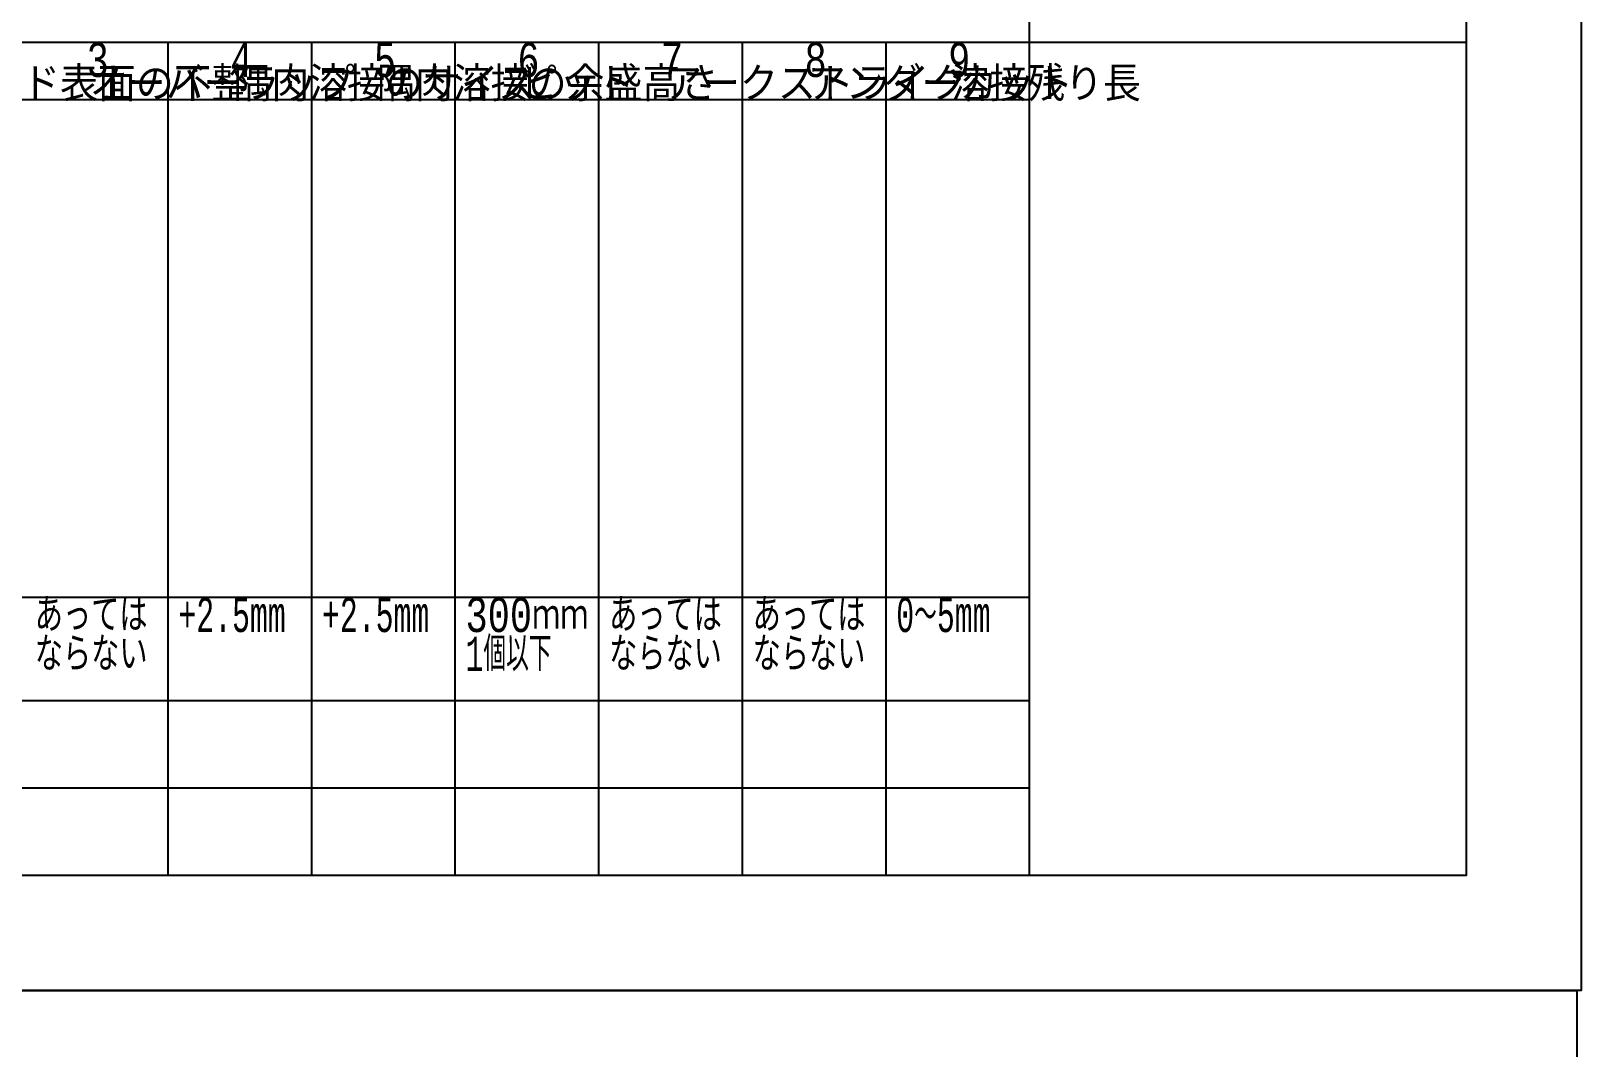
# Model space of a CAD drawing. Header units: millimetres. Extents: x -4568 to 36914, y -114 to 17788.
# Drawn here: x 13476 to 14556, y 7088 to 7796 of the extents above; entities that cross this region are included whole.
import ezdxf
from ezdxf.enums import TextEntityAlignment as Align

# ---------------------------------------------------------------- set-up
doc = ezdxf.new("R2010")
doc.units = ezdxf.units.MM
doc.header["$LTSCALE"] = 5
doc.layers.get('0').update_dxf_attribs({"color": 255})
doc.layers.add('寸法', color=4, linetype='Continuous')
doc.layers.add('文字', color=7, linetype='Continuous')
doc.styles.add('DLSTANDARD1', font='monotxt.shx', dxfattribs={"width": 0.6, "bigfont": 'extfont'})
doc.styles.add('TATEGAKI', font='txt', dxfattribs={"bigfont": 'bigfont.shx'})

msp = doc.modelspace()

# ---------------------------------------------------------------- linework, layer by layer
at = {"linetype": 'Continuous', "lineweight": -3}
for p, q in [((11272, 7788), (14476, 7788)), ((11272, 7748), (14172, 7748)), ((11272, 7401.709), (14172, 7401.709)), ((11272, 7329.936), (14172, 7329.936)), ((11272, 7268.968), (14172, 7268.968))]:
    msp.add_line(p, q, dxfattribs=at)
for points in [[(11192, 9504), (14556, 9504), (14556, 7128), (11192, 7128)], [(11272, 9424), (14476, 9424), (14476, 7208), (11272, 7208)], [(11189.183, 7128), (14553.183, 7128), (14553.183, 4752), (11189.183, 4752)]]:
    msp.add_lwpolyline(points, close=True, dxfattribs=at)
at = {"layer": '寸法', "linetype": 'Continuous'}
for p, q in [((14172, 7208), (14172, 7828)), ((13572, 7208), (13572, 7788)), ((13672, 7208), (13672, 7788)), ((13772, 7208), (13772, 7788)), ((13872, 7208), (13872, 7788)), ((13972, 7208), (13972, 7788)), ((14072, 7208), (14072, 7788))]:
    msp.add_line(p, q, dxfattribs=at)

# ---------------------------------------------------------------- texts
at = {"layer": '文字', "color": 0, "linetype": 'Continuous', "ltscale": 6, "style": 'DLSTANDARD1'}
for s, width, p in [('3', 0.74375, (13515.207, 7756.574)), ('4', 0.74375, (13615.207, 7756.574)), ('5', 0.74375, (13715.207, 7756.574)), ('6', 0.74375, (13815.207, 7756.574)), ('7', 0.74375, (13915.207, 7756.574)), ('8', 0.74375, (14015.207, 7756.574)), ('あっては', 0.74375, (13479.094, 7370.284)), ('+2.5mm', 0.6, (13579.094, 7370.284)), ('+2.5mm', 0.6, (13679.094, 7370.284)), ('300ｍｍ', 0.74375, (13779.094, 7370.284)), ('あっては', 0.74375, (13879.094, 7370.284)), ('あっては', 0.74375, (13979.094, 7370.284)), ('ならない', 0.74375, (13479.094, 7343.08)), ('1個以下', 0.6, (13779.094, 7343.08)), ('ならない', 0.74375, (13879.094, 7343.08)), ('ならない', 0.74375, (13979.094, 7343.08))]:
    msp.add_text(s, height=24, dxfattribs=dict(at, width=width)).set_placement(p, align=Align.BOTTOM_LEFT)
at = {"layer": '文字', "color": 1, "linetype": 'Continuous', "ltscale": 6, "style": 'DLSTANDARD1'}
for s, width, p in [('9', 0.74375, (14115.207, 7756.574)), ('0～5mm', 0.6, (14079.094, 7370.284))]:
    msp.add_text(s, height=24, dxfattribs=dict(at, width=width)).set_placement(p, align=Align.BOTTOM_LEFT)
at = {"layer": '文字', "color": 0, "linetype": 'Continuous', "ltscale": 6, "style": 'TATEGAKI'}
for s, p in [('ビード表面の不整', (13417.476, 7739.673)), ('オーバーラップ', (13517.476, 7739.673)), ('隅肉溶接のサイズ', (13617.476, 7739.673)), ('隅肉溶接の余盛高さ', (13717.476, 7739.673)), ('アンダーカット', (14017.476, 7739.673)), ('ピット', (13817.476, 7739.673)), ('アークストライク', (13917.476, 7739.673))]:
    msp.add_text(s, height=24, dxfattribs=at).set_placement(p, align=Align.BOTTOM_LEFT)
at = {"layer": '文字', "color": 1, "linetype": 'Continuous', "ltscale": 6, "style": 'TATEGAKI'}
msp.add_text('溶接残り長', height=24, dxfattribs=at).set_placement((14117.476, 7739.673), align=Align.BOTTOM_LEFT)

doc.saveas('drawing.dxf')
